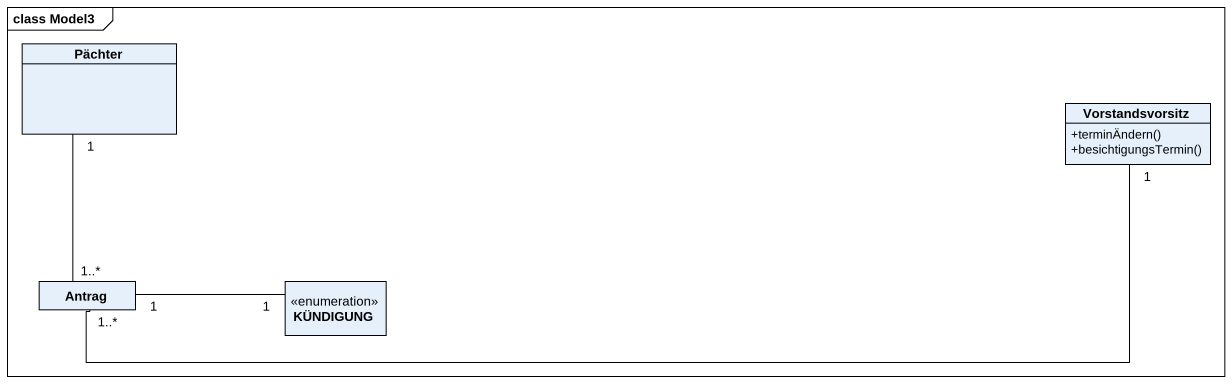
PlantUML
@startuml
mainframe class Model3
hide circle
hide empty members
skinparam classAttributeIconSize 0
class Pächter
class Vorstandsvorsitz {
  +terminÄndern()
  +besichtigungsTermin()
}
class Antrag
enum KÜNDIGUNG
Pächter "1" -- "1..*" Antrag
Vorstandsvorsitz "1" -left- "1..*" Antrag
Antrag "1" -right- "1" KÜNDIGUNG
@enduml
